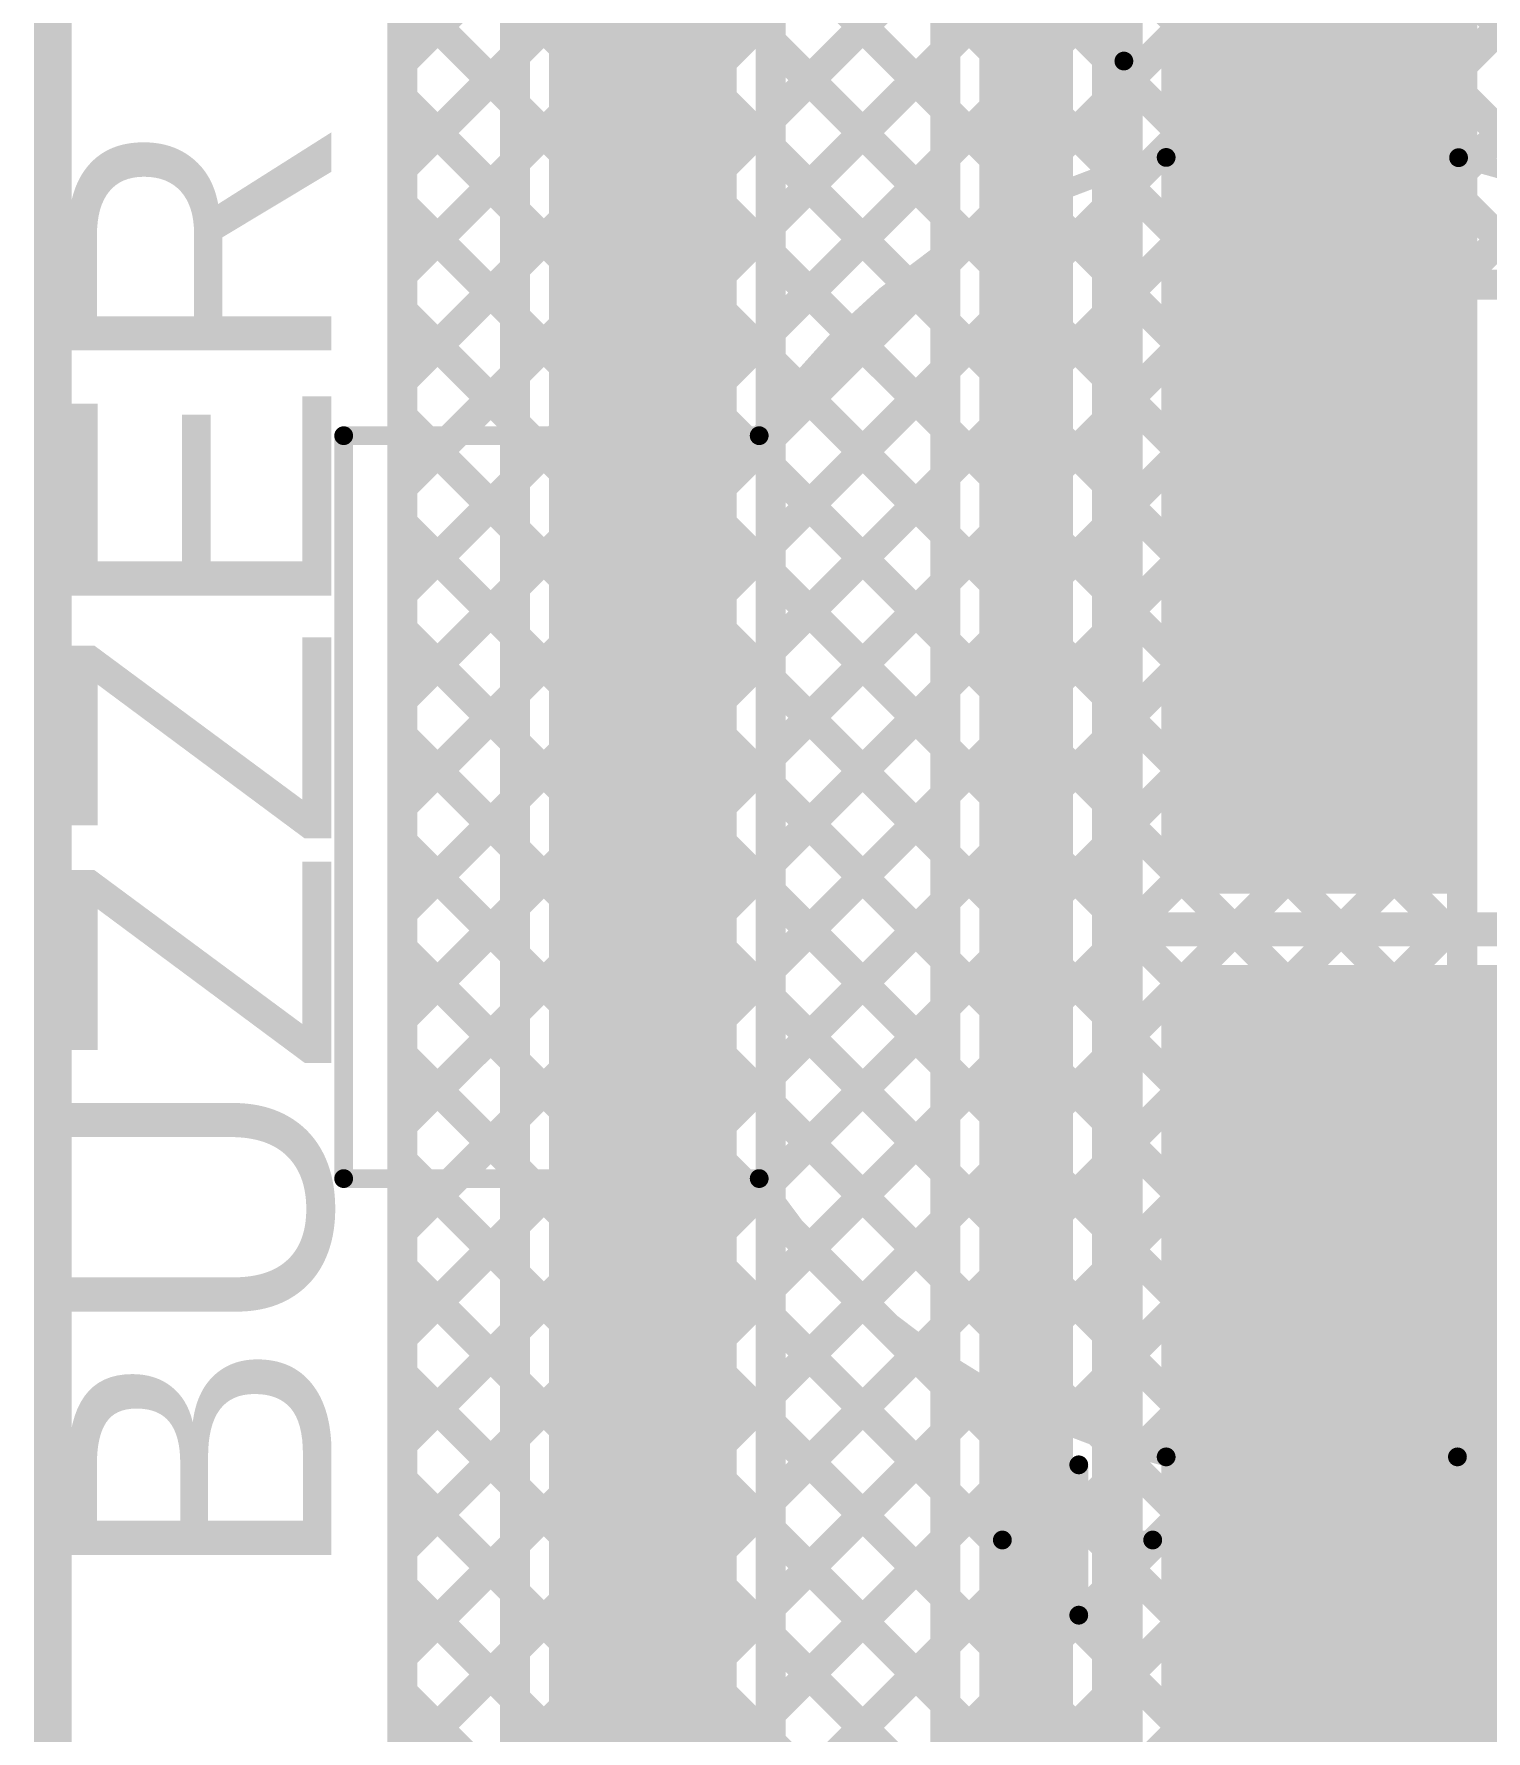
# Model space of a CAD drawing. Header units: millimetres. Extents: x -0.01 to 3.73, y -0.01 to 3.05.
# Drawn here: x -0.005 to 0.3814, y 0.5952 to 1.0467 of the extents above; entities that cross this region are included whole.
import ezdxf

# ---------------------------------------------------------------- set-up
doc = ezdxf.new("R2010")
doc.units = ezdxf.units.MM
doc.header["$MEASUREMENT"] = 0
for name, color, linetype in [('BottomLayer', 5, 'Continuous'), ('BottomPaste', 16, 'Continuous'), ('BottomSolder', 6, 'Continuous'), ('Mechanical2', 216, 'Continuous'), ('TopLayer', 1, 'Continuous'), ('TopOverlay', 2, 'Continuous'), ('TopPaste', 8, 'Continuous'), ('TopSolder', 216, 'Continuous'), ('ViaHoleLayer', 16, 'Continuous')]:
    doc.layers.add(name, color=color, linetype=linetype)
doc.styles.add('Arial', font='', dxfattribs={"height": 0.2})
doc.styles.get('Arial').set_extended_font_data('Arial')

# ---------------------------------------------------------------- blocks, each defined once
blk = doc.blocks.new('SOT23_3_B_117')
at = {"layer": 'BottomLayer'}
for points in [[(-0.02166, 0.02657), (-0.05316, 0.02657), (-0.05316, 0.05807), (-0.02166, 0.05807)], [(0.05314, 0.02657), (0.02165, 0.02657), (0.02165, 0.05807), (0.05314, 0.05807)], [(0.01574, -0.05807), (-0.01575, -0.05807), (-0.01575, -0.02657), (0.01574, -0.02657)]]:
    blk.add_hatch(color=5, dxfattribs=at).paths.add_polyline_path(points)
at = {"layer": 'BottomPaste'}
for points in [[(-0.02166, 0.02657), (-0.05316, 0.02657), (-0.05316, 0.05807), (-0.02166, 0.05807)], [(0.05314, 0.02657), (0.02165, 0.02657), (0.02165, 0.05807), (0.05314, 0.05807)], [(0.01574, -0.05807), (-0.01575, -0.05807), (-0.01575, -0.02657), (0.01574, -0.02657)]]:
    blk.add_hatch(color=16, dxfattribs=at).paths.add_polyline_path(points)
at = {"layer": 'BottomSolder'}
for points in [[(-0.01766, 0.02257), (-0.05716, 0.02257), (-0.05716, 0.06207), (-0.01766, 0.06207)], [(0.05714, 0.02257), (0.01765, 0.02257), (0.01765, 0.06207), (0.05714, 0.06207)], [(0.01974, -0.06207), (-0.01975, -0.06207), (-0.01975, -0.02257), (0.01974, -0.02257)]]:
    blk.add_hatch(color=6, dxfattribs=at).paths.add_polyline_path(points)
blk = doc.blocks.new('YS_SBZ9032C03R16_123')
at = {"layer": 'TopLayer'}
for points in [[(-0.21654, 0.03543), (-0.09843, 0.03543), (-0.09843, -0.03543), (-0.21654, -0.03543)], [(0.09843, 0.03543), (0.21654, 0.03543), (0.21654, -0.03543), (0.09843, -0.03543)]]:
    blk.add_hatch(color=1, dxfattribs=at).paths.add_polyline_path(points)
at = {"layer": 'TopPaste'}
for points in [[(-0.21654, 0.03543), (-0.09843, 0.03543), (-0.09843, -0.03543), (-0.21654, -0.03543)], [(0.09843, 0.03543), (0.21654, 0.03543), (0.21654, -0.03543), (0.09843, -0.03543)]]:
    blk.add_hatch(color=8, dxfattribs=at).paths.add_polyline_path(points)
at = {"layer": 'TopSolder'}
for points in [[(-0.22054, 0.03943), (-0.09443, 0.03943), (-0.09443, -0.03943), (-0.22054, -0.03943)], [(0.09443, 0.03943), (0.22054, 0.03943), (0.22054, -0.03943), (0.09443, -0.03943)]]:
    blk.add_hatch(color=216, dxfattribs=at).paths.add_polyline_path(points)
at = {"layer": 'TopOverlay', "const_width": 0.005}
for points in [[(-0.09883, 0.25759), (-0.09883, 0.14703)], [(-0.09883, 0.25759), (0.09884, 0.25759)], [(0.09884, 0.25759), (0.09884, 0.14703)], [(-0.195, 0.08233), (-0.195, 0.04233)], [(-0.215, 0.062), (-0.175, 0.062)], [(0.19852, 0.05), (0.23852, 0.05)]]:
    blk.add_lwpolyline(points, dxfattribs=at)
at = {"layer": 'TopOverlay', "const_width": 0.0025}
for points in [[(-0.10008, 0.25759, 1), (-0.09758, 0.25759, 1)], [(-0.10008, 0.25759, 1), (-0.09758, 0.25759, 1)], [(0.09759, 0.25759, 1), (0.10009, 0.25759, 1)], [(0.09759, 0.25759, 1), (0.10009, 0.25759, 1)], [(-0.10008, 0.14703, 1), (-0.09758, 0.14703, 1)], [(-0.10008, 0.14703, 1), (-0.09758, 0.14703, 1)], [(0.09759, 0.14703, 1), (0.10009, 0.14703, 1)], [(0.09759, 0.14703, 1), (0.10009, 0.14703, 1)], [(-0.19625, 0.08233, 1), (-0.19375, 0.08233, 1)], [(-0.21625, 0.062, 1), (-0.21375, 0.062, 1)], [(-0.17625, 0.062, 1), (-0.17375, 0.062, 1)], [(0.19727, 0.05, 1), (0.19977, 0.05, 1)], [(-0.19625, 0.04233, 1), (-0.19375, 0.04233, 1)], [(-0.17413, 0.03875, 1), (-0.17163, 0.03875, 1)], [(0.17163, 0.03875, 1), (0.17413, 0.03875, 1)], [(-0.17413, -0.03875, 1), (-0.17163, -0.03875, 1)], [(0.17156, -0.03905, 1), (0.17406, -0.03905, 1)]]:
    blk.add_lwpolyline(points, format="xyb", close=True, dxfattribs=at)
at = {"layer": 'TopOverlay', "const_width": 0.005}
for points in [[(-0.17288, 0.03875, -0.191928), (-0.09883, 0.14703)], [(0.09884, 0.14703, -0.191928), (0.17288, 0.03875)], [(0.17281, -0.03905, -0.799951), (-0.17288, -0.03875)]]:
    blk.add_lwpolyline(points, format="xyb", dxfattribs=at)

msp = doc.modelspace()

# ---------------------------------------------------------------- hatches: boundary and pattern name
at = {"layer": 'BottomLayer'}
h = msp.add_hatch(color=5, dxfattribs=at)
edge = h.paths.add_edge_path()
edge.add_arc((0.331, 0.912), 0.01181, 0, 360)
at = {"layer": 'TopLayer'}
for points in [[(0.295, 0.818), (0.379, 0.818), (0.379, 1.058), (0.295, 1.058)], [(0.295, 0.585), (0.801, 0.585), (0.801, 0.799), (0.295, 0.799)], [(0.295, 0.725), (0.986, 0.725), (0.986, 0.799), (0.295, 0.799)]]:
    msp.add_hatch(color=1, dxfattribs=at).paths.add_polyline_path(points)
h = msp.add_hatch(color=1, dxfattribs=at)
edge = h.paths.add_edge_path()
edge.add_arc((0.331, 0.912), 0.01181, 0, 360)
at = {"layer": 'ViaHoleLayer'}
h = msp.add_hatch(color=16, dxfattribs=at)
edge = h.paths.add_edge_path()
edge.add_arc((0.331, 0.912), 0.00591, 0, 360)

# ---------------------------------------------------------------- linework, layer by layer
at = {"layer": 'BottomLayer'}
for points, const_width in [([(0.093, 0.10452), (0.093, 2.02188)], 0.008), ([(0.093, 1.28426), (0.39591, 0.98135)], 0.008), ([(0.093, 1.17112), (0.2375, 1.02662)], 0.008), ([(0.093, 1.03923), (0.21578, 1.16201)], 0.008), ([(0.093, 1.01095), (0.22992, 1.14787)], 0.008), ([(0.093, 1.14284), (0.2375, 0.99834)], 0.008), ([(0.093, 0.98267), (0.24406, 1.13373)], 0.008), ([(0.093, 0.95438), (0.2582, 1.11958)], 0.008), ([(0.093, 1.11456), (0.2375, 0.97006)], 0.008), ([(0.259, 0.172), (0.259, 1.085)], 0.025), ([(0.093, 1.08627), (0.2375, 0.94177)], 0.008), ([(0.2375, 0.172), (0.2375, 1.085)], 0.008), ([(0.2805, 0.18091), (0.2805, 1.085)], 0.008), ([(0.2805, 1.02874), (0.33176, 1.08)], 0.008), ([(0.093, 0.9261), (0.2375, 1.0706)], 0.008), ([(0.2805, 1.00046), (0.34854, 1.0685)], 0.008), ([(0.2805, 1.06848), (0.33522, 1.01375)], 0.008), ([(0.32208, 1.01375), (0.37682, 1.0685)], 0.008), ([(0.33705, 1.0685), (0.39157, 1.01397)], 0.008), ([(0.36533, 1.0685), (0.39157, 1.04225)], 0.008), ([(0.093, 1.05799), (0.2375, 0.91349)], 0.008), ([(0.35036, 1.01375), (0.39516, 1.05855)], 0.008), ([(0.093, 0.89781), (0.2375, 1.04231)], 0.008), ([(0.2805, 1.04019), (0.30694, 1.01375)], 0.008), ([(0.093, 1.0297), (0.2375, 0.8852)], 0.008), ([(0.35643, 0.99153), (0.39157, 1.02668)], 0.008), ([(0.093, 0.86953), (0.2375, 1.01403)], 0.008), ([(0.30693, 0.96426), (0.30693, 1.01375)], 0.008), ([(0.30693, 1.01375), (0.35643, 1.01375)], 0.008), ([(0.35643, 0.96426), (0.35643, 1.01375)], 0.008), ([(0.2805, 1.01191), (0.30693, 0.98548)], 0.008), ([(0.093, 1.00142), (0.2375, 0.85692)], 0.008), ([(0.2805, 0.97218), (0.30693, 0.9986)], 0.008), ([(0.35318, 0.96), (0.39484, 1.00166)], 0.008), ([(0.33168, 0.91268), (0.33168, 0.98901)], 0.025), ([(0.35643, 0.99255), (0.375, 0.97398)], 0.008), ([(0.093, 0.84124), (0.2375, 0.98574)], 0.008), ([(0.2805, 0.98362), (0.31018, 0.95395)], 0.008), ([(0.375, 0.98), (0.38657, 0.98)], 0.008), ([(0.375, 0.367), (0.375, 0.98)], 0.008), ([(0.093, 0.97313), (0.2375, 0.82863)], 0.008), ([(0.2805, 0.94389), (0.30693, 0.97032)], 0.008), ([(0.30693, 0.96426), (0.31018, 0.96426)], 0.008), ([(0.31018, 0.91735), (0.31018, 0.96426)], 0.008), ([(0.35318, 0.96426), (0.35643, 0.96426)], 0.008), ([(0.35318, 0.91268), (0.35318, 0.96426)], 0.008), ([(0.35643, 0.96427), (0.375, 0.94569)], 0.008), ([(0.093, 0.81296), (0.2375, 0.95746)], 0.008), ([(0.2805, 0.95534), (0.31018, 0.92566)], 0.008), ([(0.35318, 0.93172), (0.375, 0.95354)], 0.008), ([(0.093, 0.94485), (0.2375, 0.80035)], 0.008), ([(0.2805, 0.91561), (0.31018, 0.94528)], 0.008), ([(0.35318, 0.93923), (0.375, 0.91741)], 0.008), ([(0.093, 0.78468), (0.2375, 0.92918)], 0.008), ([(0.2805, 0.92706), (0.375, 0.83256)], 0.008), ([(0.2805, 0.83075), (0.375, 0.92525)], 0.008), ([(0.331, 0.912), (0.33168, 0.91268)], 0.025), ([(0.093, 0.91657), (0.2375, 0.77207)], 0.008), ([(0.2805, 0.88732), (0.31006, 0.91689)], 0.008), ([(0.35311, 0.91101), (0.375, 0.88912)], 0.008), ([(0.093, 0.75639), (0.2375, 0.90089)], 0.008), ([(0.2805, 0.89877), (0.375, 0.80427)], 0.008), ([(0.2805, 0.80247), (0.375, 0.89697)], 0.008), ([(0.2805, 0.85904), (0.31708, 0.89562)], 0.008), ([(0.3422, 0.89364), (0.375, 0.86084)], 0.008), ([(0.093, 0.88828), (0.2375, 0.74378)], 0.008), ([(0.093, 0.72811), (0.2375, 0.87261)], 0.008), ([(0.2805, 0.87049), (0.375, 0.77599)], 0.008), ([(0.2805, 0.77419), (0.375, 0.86869)], 0.008), ([(0.093, 0.86), (0.2375, 0.7155)], 0.008), ([(0.093, 0.69982), (0.2375, 0.84432)], 0.008), ([(0.2805, 0.8422), (0.375, 0.7477)], 0.008), ([(0.2805, 0.7459), (0.375, 0.8404)], 0.008), ([(0.093, 0.83171), (0.2375, 0.68721)], 0.008), ([(0.093, 0.67154), (0.2375, 0.81604)], 0.008), ([(0.2805, 0.81392), (0.375, 0.71942)], 0.008), ([(0.2805, 0.71762), (0.375, 0.81212)], 0.008), ([(0.093, 0.80343), (0.2375, 0.65893)], 0.008), ([(0.093, 0.64325), (0.2375, 0.78775)], 0.008), ([(0.2805, 0.78563), (0.375, 0.69113)], 0.008), ([(0.2805, 0.68933), (0.375, 0.78383)], 0.008), ([(0.093, 0.77514), (0.2375, 0.63064)], 0.008), ([(0.093, 0.61497), (0.2375, 0.75947)], 0.008), ([(0.2805, 0.75735), (0.375, 0.66285)], 0.008), ([(0.2805, 0.66105), (0.375, 0.75555)], 0.008), ([(0.093, 0.74686), (0.2375, 0.60236)], 0.008), ([(0.093, 0.58669), (0.2375, 0.73119)], 0.008), ([(0.2805, 0.72907), (0.375, 0.63457)], 0.008), ([(0.2805, 0.63276), (0.375, 0.72726)], 0.008), ([(0.093, 0.71857), (0.2375, 0.57408)], 0.008), ([(0.093, 0.5584), (0.2375, 0.7029)], 0.008), ([(0.2805, 0.70078), (0.375, 0.60628)], 0.008), ([(0.2805, 0.60448), (0.375, 0.69898)], 0.008), ([(0.093, 0.69029), (0.2375, 0.54579)], 0.008), ([(0.093, 0.53012), (0.2375, 0.67462)], 0.008), ([(0.2805, 0.6725), (0.375, 0.578)], 0.008), ([(0.2805, 0.5762), (0.375, 0.6707)], 0.008), ([(0.093, 0.66201), (0.2375, 0.51751)], 0.008), ([(0.093, 0.50183), (0.2375, 0.64633)], 0.008), ([(0.2805, 0.64421), (0.375, 0.54971)], 0.008), ([(0.2805, 0.54791), (0.375, 0.64241)], 0.008), ([(0.093, 0.63372), (0.2375, 0.48922)], 0.008), ([(0.093, 0.47355), (0.2375, 0.61805)], 0.008), ([(0.2805, 0.61593), (0.375, 0.52143)], 0.008), ([(0.2805, 0.51963), (0.375, 0.61413)], 0.008), ([(0.093, 0.60544), (0.2375, 0.46094)], 0.008)]:
    msp.add_lwpolyline(points, dxfattribs=dict(at, const_width=const_width))
for points, const_width in [([(0.091, 1.03923, 1), (0.095, 1.03923, 1)], 0.004), ([(0.2355, 1.04231, 1), (0.2395, 1.04231, 1)], 0.004), ([(0.2785, 1.04019, 1), (0.2825, 1.04019, 1)], 0.004), ([(0.091, 1.0297, 1), (0.095, 1.0297, 1)], 0.004), ([(0.2355, 1.02662, 1), (0.2395, 1.02662, 1)], 0.004), ([(0.2785, 1.02874, 1), (0.2825, 1.02874, 1)], 0.004), ([(0.2355, 1.01403, 1), (0.2395, 1.01403, 1)], 0.004), ([(0.30493, 1.01375, 1), (0.30893, 1.01375, 1)], 0.004), ([(0.30493, 1.01375, 1), (0.30893, 1.01375, 1)], 0.004), ([(0.30494, 1.01375, 1), (0.30894, 1.01375, 1)], 0.004), ([(0.32008, 1.01375, 1), (0.32408, 1.01375, 1)], 0.004), ([(0.33322, 1.01375, 1), (0.33722, 1.01375, 1)], 0.004), ([(0.34836, 1.01375, 1), (0.35236, 1.01375, 1)], 0.004), ([(0.35443, 1.01375, 1), (0.35843, 1.01375, 1)], 0.004), ([(0.35443, 1.01375, 1), (0.35843, 1.01375, 1)], 0.004), ([(0.091, 1.01095, 1), (0.095, 1.01095, 1)], 0.004), ([(0.2785, 1.01191, 1), (0.2825, 1.01191, 1)], 0.004), ([(0.091, 1.00142, 1), (0.095, 1.00142, 1)], 0.004), ([(0.2785, 1.00046, 1), (0.2825, 1.00046, 1)], 0.004), ([(0.30493, 0.9986, 1), (0.30893, 0.9986, 1)], 0.004), ([(0.2355, 0.99834, 1), (0.2395, 0.99834, 1)], 0.004), ([(0.32543, 0.98901, 1), (0.33793, 0.98901, 1)], 0.0125), ([(0.35443, 0.99255, 1), (0.35843, 0.99255, 1)], 0.004), ([(0.35443, 0.99153, 1), (0.35843, 0.99153, 1)], 0.004), ([(0.2355, 0.98574, 1), (0.2395, 0.98574, 1)], 0.004), ([(0.30493, 0.98548, 1), (0.30893, 0.98548, 1)], 0.004), ([(0.091, 0.98267, 1), (0.095, 0.98267, 1)], 0.004), ([(0.2785, 0.98362, 1), (0.2825, 0.98362, 1)], 0.004), ([(0.373, 0.98, 1), (0.377, 0.98, 1)], 0.004), ([(0.373, 0.98, 1), (0.377, 0.98, 1)], 0.004), ([(0.091, 0.97313, 1), (0.095, 0.97313, 1)], 0.004), ([(0.2785, 0.97218, 1), (0.2825, 0.97218, 1)], 0.004), ([(0.373, 0.97398, 1), (0.377, 0.97398, 1)], 0.004), ([(0.2355, 0.97006, 1), (0.2395, 0.97006, 1)], 0.004), ([(0.30493, 0.97032, 1), (0.30893, 0.97032, 1)], 0.004), ([(0.30493, 0.96426, 1), (0.30893, 0.96426, 1)], 0.004), ([(0.30493, 0.96426, 1), (0.30893, 0.96426, 1)], 0.004), ([(0.30818, 0.96426, 1), (0.31218, 0.96426, 1)], 0.004), ([(0.30818, 0.96426, 1), (0.31218, 0.96426, 1)], 0.004), ([(0.35118, 0.96426, 1), (0.35518, 0.96426, 1)], 0.004), ([(0.35118, 0.96426, 1), (0.35518, 0.96426, 1)], 0.004), ([(0.35443, 0.96427, 1), (0.35843, 0.96427, 1)], 0.004), ([(0.35443, 0.96426, 1), (0.35843, 0.96426, 1)], 0.004), ([(0.35443, 0.96426, 1), (0.35843, 0.96426, 1)], 0.004), ([(0.35118, 0.96, 1), (0.35518, 0.96, 1)], 0.004), ([(0.091, 0.95438, 1), (0.095, 0.95438, 1)], 0.004), ([(0.2355, 0.95746, 1), (0.2395, 0.95746, 1)], 0.004), ([(0.2785, 0.95534, 1), (0.2825, 0.95534, 1)], 0.004), ([(0.30818, 0.95395, 1), (0.31218, 0.95395, 1)], 0.004), ([(0.373, 0.95354, 1), (0.377, 0.95354, 1)], 0.004), ([(0.091, 0.94485, 1), (0.095, 0.94485, 1)], 0.004), ([(0.30818, 0.94528, 1), (0.31218, 0.94528, 1)], 0.004), ([(0.373, 0.94569, 1), (0.377, 0.94569, 1)], 0.004), ([(0.2355, 0.94177, 1), (0.2395, 0.94177, 1)], 0.004), ([(0.2785, 0.94389, 1), (0.2825, 0.94389, 1)], 0.004), ([(0.35118, 0.93923, 1), (0.35518, 0.93923, 1)], 0.004), ([(0.35118, 0.93172, 1), (0.35518, 0.93172, 1)], 0.004), ([(0.2355, 0.92918, 1), (0.2395, 0.92918, 1)], 0.004), ([(0.2785, 0.92706, 1), (0.2825, 0.92706, 1)], 0.004), ([(0.091, 0.9261, 1), (0.095, 0.9261, 1)], 0.004), ([(0.30818, 0.92566, 1), (0.31218, 0.92566, 1)], 0.004), ([(0.373, 0.92525, 1), (0.377, 0.92525, 1)], 0.004), ([(0.30818, 0.91735, 1), (0.31218, 0.91735, 1)], 0.004), ([(0.30818, 0.91735, 1), (0.31218, 0.91735, 1)], 0.004), ([(0.32475, 0.912, 1), (0.33725, 0.912, 1)], 0.0125), ([(0.32543, 0.91268, 1), (0.33793, 0.91268, 1)], 0.0125), ([(0.32543, 0.91268, 1), (0.33793, 0.91268, 1)], 0.0125), ([(0.373, 0.91741, 1), (0.377, 0.91741, 1)], 0.004), ([(0.091, 0.91657, 1), (0.095, 0.91657, 1)], 0.004), ([(0.2355, 0.91349, 1), (0.2395, 0.91349, 1)], 0.004), ([(0.2785, 0.91561, 1), (0.2825, 0.91561, 1)], 0.004), ([(0.30806, 0.91689, 1), (0.31206, 0.91689, 1)], 0.004), ([(0.35111, 0.91101, 1), (0.35511, 0.91101, 1)], 0.004), ([(0.35118, 0.91268, 1), (0.35518, 0.91268, 1)], 0.004), ([(0.35118, 0.91268, 1), (0.35518, 0.91268, 1)], 0.004), ([(0.35118, 0.91268, 1), (0.35518, 0.91268, 1)], 0.004), ([(0.2355, 0.90089, 1), (0.2395, 0.90089, 1)], 0.004), ([(0.091, 0.89781, 1), (0.095, 0.89781, 1)], 0.004), ([(0.2785, 0.89877, 1), (0.2825, 0.89877, 1)], 0.004), ([(0.31508, 0.89562, 1), (0.31908, 0.89562, 1)], 0.004), ([(0.3442, 0.8968, 1), (0.3482, 0.8968, 1)], 0.004), ([(0.34488, 0.89747, 1), (0.34888, 0.89747, 1)], 0.004), ([(0.34488, 0.89747, 1), (0.34888, 0.89747, 1)], 0.004), ([(0.373, 0.89697, 1), (0.377, 0.89697, 1)], 0.004), ([(0.3402, 0.89364, 1), (0.34419, 0.89364, 1)], 0.004), ([(0.091, 0.88828, 1), (0.095, 0.88828, 1)], 0.004), ([(0.2785, 0.88732, 1), (0.2825, 0.88732, 1)], 0.004), ([(0.373, 0.88912, 1), (0.377, 0.88912, 1)], 0.004), ([(0.2355, 0.8852, 1), (0.2395, 0.8852, 1)], 0.004), ([(0.2355, 0.87261, 1), (0.2395, 0.87261, 1)], 0.004), ([(0.091, 0.86953, 1), (0.095, 0.86953, 1)], 0.004), ([(0.2785, 0.87049, 1), (0.2825, 0.87049, 1)], 0.004), ([(0.373, 0.86869, 1), (0.377, 0.86869, 1)], 0.004), ([(0.091, 0.86, 1), (0.095, 0.86, 1)], 0.004), ([(0.2785, 0.85904, 1), (0.2825, 0.85904, 1)], 0.004), ([(0.373, 0.86084, 1), (0.377, 0.86084, 1)], 0.004), ([(0.2355, 0.85692, 1), (0.2395, 0.85692, 1)], 0.004), ([(0.091, 0.84124, 1), (0.095, 0.84124, 1)], 0.004), ([(0.2355, 0.84432, 1), (0.2395, 0.84432, 1)], 0.004), ([(0.2785, 0.8422, 1), (0.2825, 0.8422, 1)], 0.004), ([(0.373, 0.8404, 1), (0.377, 0.8404, 1)], 0.004), ([(0.091, 0.83171, 1), (0.095, 0.83171, 1)], 0.004), ([(0.373, 0.83256, 1), (0.377, 0.83256, 1)], 0.004), ([(0.2355, 0.82863, 1), (0.2395, 0.82863, 1)], 0.004), ([(0.2785, 0.83075, 1), (0.2825, 0.83075, 1)], 0.004), ([(0.2355, 0.81604, 1), (0.2395, 0.81604, 1)], 0.004), ([(0.2785, 0.81392, 1), (0.2825, 0.81392, 1)], 0.004), ([(0.091, 0.81296, 1), (0.095, 0.81296, 1)], 0.004), ([(0.373, 0.81212, 1), (0.377, 0.81212, 1)], 0.004), ([(0.091, 0.80343, 1), (0.095, 0.80343, 1)], 0.004), ([(0.2355, 0.80035, 1), (0.2395, 0.80035, 1)], 0.004), ([(0.2785, 0.80247, 1), (0.2825, 0.80247, 1)], 0.004), ([(0.373, 0.80427, 1), (0.377, 0.80427, 1)], 0.004), ([(0.2355, 0.78775, 1), (0.2395, 0.78775, 1)], 0.004), ([(0.091, 0.78468, 1), (0.095, 0.78468, 1)], 0.004), ([(0.2785, 0.78563, 1), (0.2825, 0.78563, 1)], 0.004), ([(0.373, 0.78383, 1), (0.377, 0.78383, 1)], 0.004), ([(0.091, 0.77514, 1), (0.095, 0.77514, 1)], 0.004), ([(0.2785, 0.77419, 1), (0.2825, 0.77419, 1)], 0.004), ([(0.373, 0.77599, 1), (0.377, 0.77599, 1)], 0.004), ([(0.2355, 0.77207, 1), (0.2395, 0.77207, 1)], 0.004), ([(0.2355, 0.75947, 1), (0.2395, 0.75947, 1)], 0.004), ([(0.091, 0.75639, 1), (0.095, 0.75639, 1)], 0.004), ([(0.2785, 0.75735, 1), (0.2825, 0.75735, 1)], 0.004), ([(0.373, 0.75555, 1), (0.377, 0.75555, 1)], 0.004), ([(0.091, 0.74686, 1), (0.095, 0.74686, 1)], 0.004), ([(0.2785, 0.7459, 1), (0.2825, 0.7459, 1)], 0.004), ([(0.373, 0.7477, 1), (0.377, 0.7477, 1)], 0.004), ([(0.2355, 0.74378, 1), (0.2395, 0.74378, 1)], 0.004), ([(0.091, 0.72811, 1), (0.095, 0.72811, 1)], 0.004), ([(0.2355, 0.73119, 1), (0.2395, 0.73119, 1)], 0.004), ([(0.2785, 0.72907, 1), (0.2825, 0.72907, 1)], 0.004), ([(0.373, 0.72726, 1), (0.377, 0.72726, 1)], 0.004), ([(0.091, 0.71857, 1), (0.095, 0.71857, 1)], 0.004), ([(0.373, 0.71942, 1), (0.377, 0.71942, 1)], 0.004), ([(0.2355, 0.7155, 1), (0.2395, 0.7155, 1)], 0.004), ([(0.2785, 0.71762, 1), (0.2825, 0.71762, 1)], 0.004), ([(0.2355, 0.7029, 1), (0.2395, 0.7029, 1)], 0.004), ([(0.2785, 0.70078, 1), (0.2825, 0.70078, 1)], 0.004), ([(0.091, 0.69982, 1), (0.095, 0.69982, 1)], 0.004), ([(0.373, 0.69898, 1), (0.377, 0.69898, 1)], 0.004), ([(0.091, 0.69029, 1), (0.095, 0.69029, 1)], 0.004), ([(0.2355, 0.68721, 1), (0.2395, 0.68721, 1)], 0.004), ([(0.2785, 0.68933, 1), (0.2825, 0.68933, 1)], 0.004), ([(0.373, 0.69113, 1), (0.377, 0.69113, 1)], 0.004), ([(0.2355, 0.67462, 1), (0.2395, 0.67462, 1)], 0.004), ([(0.091, 0.67154, 1), (0.095, 0.67154, 1)], 0.004), ([(0.2785, 0.6725, 1), (0.2825, 0.6725, 1)], 0.004), ([(0.373, 0.6707, 1), (0.377, 0.6707, 1)], 0.004), ([(0.091, 0.66201, 1), (0.095, 0.66201, 1)], 0.004), ([(0.2785, 0.66105, 1), (0.2825, 0.66105, 1)], 0.004), ([(0.373, 0.66285, 1), (0.377, 0.66285, 1)], 0.004), ([(0.2355, 0.65893, 1), (0.2395, 0.65893, 1)], 0.004), ([(0.2355, 0.64633, 1), (0.2395, 0.64633, 1)], 0.004), ([(0.091, 0.64325, 1), (0.095, 0.64325, 1)], 0.004), ([(0.2785, 0.64421, 1), (0.2825, 0.64421, 1)], 0.004), ([(0.373, 0.64241, 1), (0.377, 0.64241, 1)], 0.004), ([(0.091, 0.63372, 1), (0.095, 0.63372, 1)], 0.004), ([(0.2785, 0.63276, 1), (0.2825, 0.63276, 1)], 0.004), ([(0.373, 0.63457, 1), (0.377, 0.63457, 1)], 0.004), ([(0.2355, 0.63064, 1), (0.2395, 0.63064, 1)], 0.004), ([(0.091, 0.61497, 1), (0.095, 0.61497, 1)], 0.004), ([(0.2355, 0.61805, 1), (0.2395, 0.61805, 1)], 0.004), ([(0.2785, 0.61593, 1), (0.2825, 0.61593, 1)], 0.004), ([(0.373, 0.61413, 1), (0.377, 0.61413, 1)], 0.004), ([(0.373, 0.60628, 1), (0.377, 0.60628, 1)], 0.004), ([(0.091, 0.60544, 1), (0.095, 0.60544, 1)], 0.004), ([(0.2355, 0.60236, 1), (0.2395, 0.60236, 1)], 0.004), ([(0.2785, 0.60448, 1), (0.2825, 0.60448, 1)], 0.004)]:
    msp.add_lwpolyline(points, format="xyb", close=True, dxfattribs=dict(at, const_width=const_width))
at = {"layer": 'BottomLayer', "const_width": 0.008}
for points in [[(0.3462, 0.8968, -0.763297), (0.31018, 0.91735)], [(0.35318, 0.91268, -0.198912), (0.34688, 0.89747)], [(0.35318, 0.91268, -0.198912), (0.34688, 0.89747)]]:
    msp.add_lwpolyline(points, format="xyb", dxfattribs=at)
at = {"layer": 'Mechanical2', "const_width": 0.01}
msp.add_lwpolyline([(0, 2.945), (0, 0)], dxfattribs=at)
at = {"layer": 'TopLayer'}
for points, const_width in [([(0.093, 0.10452), (0.093, 1.38792)], 0.008), ([(0.157, 0.562), (0.157, 1.124)], 0.05), ([(0.123, 0.562), (0.123, 1.124)], 0.008), ([(0.191, 0.57608), (0.191, 1.10992)], 0.008), ([(0.191, 1.10141), (0.286, 1.00641)], 0.008), ([(0.191, 1.0241), (0.24067, 1.07377)], 0.008), ([(0.191, 1.07312), (0.286, 0.97812)], 0.008), ([(0.093, 1.03923), (0.123, 1.06923)], 0.008), ([(0.191, 0.99581), (0.25869, 1.0635)], 0.008), ([(0.191, 0.96753), (0.286, 1.06253)], 0.008), ([(0.25711, 1.06358), (0.286, 1.03469)], 0.008), ([(0.286, 0.809), (0.286, 1.0635)], 0.008), ([(0.093, 1.05799), (0.123, 1.02799)], 0.008), ([(0.191, 1.04484), (0.286, 0.94984)], 0.008), ([(0.093, 1.01095), (0.123, 1.04095)], 0.008), ([(0.191, 0.93924), (0.286, 1.03424)], 0.008), ([(0.093, 1.0297), (0.123, 0.9997)], 0.008), ([(0.191, 1.01656), (0.286, 0.92156)], 0.008), ([(0.093, 0.98267), (0.123, 1.01267)], 0.008), ([(0.191, 0.91096), (0.286, 1.00596)], 0.008), ([(0.331, 0.99448), (0.335, 0.99848)], 0.025), ([(0.093, 1.00142), (0.123, 0.97142)], 0.008), ([(0.331, 0.912), (0.331, 0.99448)], 0.025), ([(0.191, 0.98827), (0.286, 0.89327)], 0.008), ([(0.093, 0.95438), (0.123, 0.98438)], 0.008), ([(0.191, 0.88268), (0.286, 0.97768)], 0.008), ([(0.093, 0.97313), (0.123, 0.94313)], 0.008), ([(0.191, 0.95999), (0.286, 0.86499)], 0.008), ([(0.093, 0.9261), (0.123, 0.9561)], 0.008), ([(0.191, 0.85439), (0.286, 0.94939)], 0.008), ([(0.093, 0.94485), (0.123, 0.91485)], 0.008), ([(0.191, 0.9317), (0.286, 0.8367)], 0.008), ([(0.093, 0.89781), (0.123, 0.92781)], 0.008), ([(0.191, 0.82611), (0.286, 0.92111)], 0.008), ([(0.093, 0.91657), (0.123, 0.88657)], 0.008), ([(0.093, 0.86953), (0.123, 0.89953)], 0.008), ([(0.191, 0.90342), (0.28642, 0.808)], 0.008), ([(0.191, 0.79782), (0.286, 0.89282)], 0.008), ([(0.093, 0.88828), (0.123, 0.85828)], 0.008), ([(0.191, 0.87513), (0.286, 0.78013)], 0.008), ([(0.093, 0.84124), (0.123, 0.87124)], 0.008), ([(0.191, 0.76954), (0.286, 0.86454)], 0.008), ([(0.093, 0.86), (0.123, 0.83)], 0.008), ([(0.191, 0.84685), (0.286, 0.75185)], 0.008), ([(0.093, 0.81296), (0.123, 0.84296)], 0.008), ([(0.191, 0.74125), (0.286, 0.83625)], 0.008), ([(0.093, 0.83171), (0.123, 0.80171)], 0.008), ([(0.191, 0.81857), (0.286, 0.72357)], 0.008), ([(0.093, 0.78468), (0.123, 0.81468)], 0.008), ([(0.286, 0.809), (0.388, 0.809)], 0.008), ([(0.191, 0.71297), (0.286, 0.80797)], 0.008), ([(0.286, 0.808), (0.392, 0.808)], 0.008), ([(0.286, 0.808), (0.392, 0.808)], 0.008), ([(0.286, 0.716), (0.286, 0.808)], 0.008), ([(0.286, 0.716), (0.286, 0.808)], 0.008), ([(0.093, 0.80343), (0.123, 0.77343)], 0.008), ([(0.093, 0.75639), (0.123, 0.78639)], 0.008), ([(0.191, 0.79028), (0.286, 0.69528)], 0.008), ([(0.191, 0.68469), (0.286, 0.77969)], 0.008), ([(0.093, 0.77514), (0.123, 0.74514)], 0.008), ([(0.191, 0.762), (0.286, 0.667)], 0.008), ([(0.093, 0.72811), (0.123, 0.75811)], 0.008), ([(0.191, 0.6564), (0.286, 0.7514)], 0.008), ([(0.093, 0.74686), (0.123, 0.71686)], 0.008), ([(0.191, 0.73371), (0.286, 0.63871)], 0.008), ([(0.093, 0.69982), (0.123, 0.72982)], 0.008), ([(0.191, 0.62812), (0.286, 0.72312)], 0.008), ([(0.093, 0.71857), (0.123, 0.68858)], 0.008), ([(0.286, 0.576), (0.286, 0.716)], 0.008), ([(0.191, 0.70543), (0.286, 0.61043)], 0.008), ([(0.093, 0.67154), (0.123, 0.70154)], 0.008), ([(0.191, 0.59983), (0.286, 0.69483)], 0.008), ([(0.093, 0.69029), (0.123, 0.66029)], 0.008), ([(0.191, 0.67714), (0.286, 0.58214)], 0.008), ([(0.093, 0.64325), (0.123, 0.67325)], 0.008), ([(0.19327, 0.57382), (0.286, 0.66655)], 0.008), ([(0.093, 0.66201), (0.123, 0.63201)], 0.008), ([(0.191, 0.64886), (0.391, 0.44886)], 0.008), ([(0.093, 0.61497), (0.123, 0.64497)], 0.008), ([(0.20741, 0.55967), (0.286, 0.63826)], 0.008), ([(0.093, 0.63372), (0.123, 0.60372)], 0.008), ([(0.191, 0.62057), (0.39117, 0.42041)], 0.008), ([(0.093, 0.58669), (0.123, 0.61669)], 0.008), ([(0.22155, 0.54553), (0.286, 0.60998)], 0.008), ([(0.093, 0.60544), (0.123, 0.57544)], 0.008), ([(0.191, 0.59229), (0.39117, 0.39212)], 0.008)]:
    msp.add_lwpolyline(points, dxfattribs=dict(at, const_width=const_width))
for points, const_width in [([(0.189, 1.04484, 1), (0.193, 1.04484, 1)], 0.004), ([(0.091, 1.03923, 1), (0.095, 1.03923, 1)], 0.004), ([(0.121, 1.04095, 1), (0.125, 1.04095, 1)], 0.004), ([(0.284, 1.03469, 1), (0.288, 1.03469, 1)], 0.004), ([(0.284, 1.03424, 1), (0.288, 1.03424, 1)], 0.004), ([(0.091, 1.0297, 1), (0.095, 1.0297, 1)], 0.004), ([(0.121, 1.02799, 1), (0.125, 1.02799, 1)], 0.004), ([(0.189, 1.0241, 1), (0.193, 1.0241, 1)], 0.004), ([(0.189, 1.01656, 1), (0.193, 1.01656, 1)], 0.004), ([(0.121, 1.01267, 1), (0.125, 1.01267, 1)], 0.004), ([(0.091, 1.01095, 1), (0.095, 1.01095, 1)], 0.004), ([(0.284, 1.00641, 1), (0.288, 1.00641, 1)], 0.004), ([(0.284, 1.00596, 1), (0.288, 1.00596, 1)], 0.004), ([(0.32875, 0.99848, 1), (0.34125, 0.99848, 1)], 0.0125), ([(0.091, 1.00142, 1), (0.095, 1.00142, 1)], 0.004), ([(0.121, 0.9997, 1), (0.125, 0.9997, 1)], 0.004), ([(0.32475, 0.99448, 1), (0.33725, 0.99448, 1)], 0.0125), ([(0.32475, 0.99448, 1), (0.33725, 0.99448, 1)], 0.0125), ([(0.189, 0.99581, 1), (0.193, 0.99581, 1)], 0.004), ([(0.189, 0.98827, 1), (0.193, 0.98827, 1)], 0.004), ([(0.091, 0.98267, 1), (0.095, 0.98267, 1)], 0.004), ([(0.121, 0.98438, 1), (0.125, 0.98438, 1)], 0.004), ([(0.284, 0.97812, 1), (0.288, 0.97812, 1)], 0.004), ([(0.284, 0.97768, 1), (0.288, 0.97768, 1)], 0.004), ([(0.091, 0.97313, 1), (0.095, 0.97313, 1)], 0.004), ([(0.121, 0.97142, 1), (0.125, 0.97142, 1)], 0.004), ([(0.189, 0.96753, 1), (0.193, 0.96753, 1)], 0.004), ([(0.189, 0.95999, 1), (0.193, 0.95999, 1)], 0.004), ([(0.091, 0.95438, 1), (0.095, 0.95438, 1)], 0.004), ([(0.121, 0.9561, 1), (0.125, 0.9561, 1)], 0.004), ([(0.284, 0.94984, 1), (0.288, 0.94984, 1)], 0.004), ([(0.284, 0.94939, 1), (0.288, 0.94939, 1)], 0.004), ([(0.091, 0.94485, 1), (0.095, 0.94485, 1)], 0.004), ([(0.121, 0.94313, 1), (0.125, 0.94313, 1)], 0.004), ([(0.189, 0.93924, 1), (0.193, 0.93924, 1)], 0.004), ([(0.189, 0.9317, 1), (0.193, 0.9317, 1)], 0.004), ([(0.121, 0.92781, 1), (0.125, 0.92781, 1)], 0.004), ([(0.091, 0.9261, 1), (0.095, 0.9261, 1)], 0.004), ([(0.284, 0.92156, 1), (0.288, 0.92156, 1)], 0.004), ([(0.284, 0.92111, 1), (0.288, 0.92111, 1)], 0.004), ([(0.32475, 0.912, 1), (0.33725, 0.912, 1)], 0.0125), ([(0.091, 0.91657, 1), (0.095, 0.91657, 1)], 0.004), ([(0.121, 0.91485, 1), (0.125, 0.91485, 1)], 0.004), ([(0.189, 0.91096, 1), (0.193, 0.91096, 1)], 0.004), ([(0.121, 0.89953, 1), (0.125, 0.89953, 1)], 0.004), ([(0.189, 0.90342, 1), (0.193, 0.90342, 1)], 0.004), ([(0.091, 0.89781, 1), (0.095, 0.89781, 1)], 0.004), ([(0.284, 0.89327, 1), (0.288, 0.89327, 1)], 0.004), ([(0.284, 0.89282, 1), (0.288, 0.89282, 1)], 0.004), ([(0.091, 0.88828, 1), (0.095, 0.88828, 1)], 0.004), ([(0.121, 0.88657, 1), (0.125, 0.88657, 1)], 0.004), ([(0.189, 0.88268, 1), (0.193, 0.88268, 1)], 0.004), ([(0.189, 0.87513, 1), (0.193, 0.87513, 1)], 0.004), ([(0.091, 0.86953, 1), (0.095, 0.86953, 1)], 0.004), ([(0.121, 0.87124, 1), (0.125, 0.87124, 1)], 0.004), ([(0.284, 0.86499, 1), (0.288, 0.86499, 1)], 0.004), ([(0.284, 0.86454, 1), (0.288, 0.86454, 1)], 0.004), ([(0.091, 0.86, 1), (0.095, 0.86, 1)], 0.004), ([(0.121, 0.85828, 1), (0.125, 0.85828, 1)], 0.004), ([(0.189, 0.85439, 1), (0.193, 0.85439, 1)], 0.004), ([(0.189, 0.84685, 1), (0.193, 0.84685, 1)], 0.004), ([(0.091, 0.84124, 1), (0.095, 0.84124, 1)], 0.004), ([(0.121, 0.84296, 1), (0.125, 0.84296, 1)], 0.004), ([(0.284, 0.8367, 1), (0.288, 0.8367, 1)], 0.004), ([(0.284, 0.83625, 1), (0.288, 0.83625, 1)], 0.004), ([(0.091, 0.83171, 1), (0.095, 0.83171, 1)], 0.004), ([(0.121, 0.83, 1), (0.125, 0.83, 1)], 0.004), ([(0.189, 0.82611, 1), (0.193, 0.82611, 1)], 0.004), ([(0.189, 0.81857, 1), (0.193, 0.81857, 1)], 0.004), ([(0.121, 0.81468, 1), (0.125, 0.81468, 1)], 0.004), ([(0.091, 0.81296, 1), (0.095, 0.81296, 1)], 0.004), ([(0.284, 0.809, 1), (0.288, 0.809, 1)], 0.004), ([(0.284, 0.809, 1), (0.288, 0.809, 1)], 0.004), ([(0.284, 0.808, 1), (0.288, 0.808, 1)], 0.004), ([(0.284, 0.808, 1), (0.288, 0.808, 1)], 0.004), ([(0.284, 0.808, 1), (0.288, 0.808, 1)], 0.004), ([(0.284, 0.808, 1), (0.288, 0.808, 1)], 0.004), ([(0.284, 0.80797, 1), (0.288, 0.80797, 1)], 0.004), ([(0.28442, 0.808, 1), (0.28842, 0.808, 1)], 0.004), ([(0.091, 0.80343, 1), (0.095, 0.80343, 1)], 0.004), ([(0.121, 0.80171, 1), (0.125, 0.80171, 1)], 0.004), ([(0.189, 0.79782, 1), (0.193, 0.79782, 1)], 0.004), ([(0.121, 0.78639, 1), (0.125, 0.78639, 1)], 0.004), ([(0.189, 0.79028, 1), (0.193, 0.79028, 1)], 0.004), ([(0.091, 0.78468, 1), (0.095, 0.78468, 1)], 0.004), ([(0.284, 0.78013, 1), (0.288, 0.78013, 1)], 0.004), ([(0.284, 0.77969, 1), (0.288, 0.77969, 1)], 0.004), ([(0.091, 0.77514, 1), (0.095, 0.77514, 1)], 0.004), ([(0.121, 0.77343, 1), (0.125, 0.77343, 1)], 0.004), ([(0.189, 0.76954, 1), (0.193, 0.76954, 1)], 0.004), ([(0.189, 0.762, 1), (0.193, 0.762, 1)], 0.004), ([(0.091, 0.75639, 1), (0.095, 0.75639, 1)], 0.004), ([(0.121, 0.75811, 1), (0.125, 0.75811, 1)], 0.004), ([(0.284, 0.75185, 1), (0.288, 0.75185, 1)], 0.004), ([(0.284, 0.7514, 1), (0.288, 0.7514, 1)], 0.004), ([(0.091, 0.74686, 1), (0.095, 0.74686, 1)], 0.004), ([(0.121, 0.74514, 1), (0.125, 0.74514, 1)], 0.004), ([(0.189, 0.74125, 1), (0.193, 0.74125, 1)], 0.004), ([(0.189, 0.73371, 1), (0.193, 0.73371, 1)], 0.004), ([(0.091, 0.72811, 1), (0.095, 0.72811, 1)], 0.004), ([(0.121, 0.72982, 1), (0.125, 0.72982, 1)], 0.004), ([(0.284, 0.72357, 1), (0.288, 0.72357, 1)], 0.004), ([(0.284, 0.72312, 1), (0.288, 0.72312, 1)], 0.004), ([(0.091, 0.71857, 1), (0.095, 0.71857, 1)], 0.004), ([(0.121, 0.71686, 1), (0.125, 0.71686, 1)], 0.004), ([(0.284, 0.716, 1), (0.288, 0.716, 1)], 0.004), ([(0.284, 0.716, 1), (0.288, 0.716, 1)], 0.004), ([(0.284, 0.716, 1), (0.288, 0.716, 1)], 0.004), ([(0.189, 0.71297, 1), (0.193, 0.71297, 1)], 0.004), ([(0.189, 0.70543, 1), (0.193, 0.70543, 1)], 0.004), ([(0.121, 0.70154, 1), (0.125, 0.70154, 1)], 0.004), ([(0.091, 0.69982, 1), (0.095, 0.69982, 1)], 0.004), ([(0.284, 0.69528, 1), (0.288, 0.69528, 1)], 0.004), ([(0.284, 0.69483, 1), (0.288, 0.69483, 1)], 0.004), ([(0.091, 0.69029, 1), (0.095, 0.69029, 1)], 0.004), ([(0.121, 0.68858, 1), (0.125, 0.68858, 1)], 0.004), ([(0.189, 0.68469, 1), (0.193, 0.68469, 1)], 0.004), ([(0.189, 0.67714, 1), (0.193, 0.67714, 1)], 0.004), ([(0.091, 0.67154, 1), (0.095, 0.67154, 1)], 0.004), ([(0.121, 0.67325, 1), (0.125, 0.67325, 1)], 0.004), ([(0.284, 0.667, 1), (0.288, 0.667, 1)], 0.004), ([(0.284, 0.66655, 1), (0.288, 0.66655, 1)], 0.004), ([(0.091, 0.66201, 1), (0.095, 0.66201, 1)], 0.004), ([(0.121, 0.66029, 1), (0.125, 0.66029, 1)], 0.004), ([(0.189, 0.6564, 1), (0.193, 0.6564, 1)], 0.004), ([(0.189, 0.64886, 1), (0.193, 0.64886, 1)], 0.004), ([(0.091, 0.64325, 1), (0.095, 0.64325, 1)], 0.004), ([(0.121, 0.64497, 1), (0.125, 0.64497, 1)], 0.004), ([(0.284, 0.63871, 1), (0.288, 0.63871, 1)], 0.004), ([(0.284, 0.63826, 1), (0.288, 0.63826, 1)], 0.004), ([(0.091, 0.63372, 1), (0.095, 0.63372, 1)], 0.004), ([(0.121, 0.63201, 1), (0.125, 0.63201, 1)], 0.004), ([(0.189, 0.62812, 1), (0.193, 0.62812, 1)], 0.004), ([(0.189, 0.62057, 1), (0.193, 0.62057, 1)], 0.004), ([(0.091, 0.61497, 1), (0.095, 0.61497, 1)], 0.004), ([(0.121, 0.61669, 1), (0.125, 0.61669, 1)], 0.004), ([(0.284, 0.61043, 1), (0.288, 0.61043, 1)], 0.004), ([(0.284, 0.60998, 1), (0.288, 0.60998, 1)], 0.004), ([(0.091, 0.60544, 1), (0.095, 0.60544, 1)], 0.004), ([(0.121, 0.60372, 1), (0.125, 0.60372, 1)], 0.004), ([(0.189, 0.59983, 1), (0.193, 0.59983, 1)], 0.004), ([(0.189, 0.59229, 1), (0.193, 0.59229, 1)], 0.004)]:
    msp.add_lwpolyline(points, format="xyb", close=True, dxfattribs=dict(at, const_width=const_width))

# ---------------------------------------------------------------- block references
for name, p, rotation in [('YS_SBZ9032C03R16_123', (0.335, 0.841), 90), ('SOT23_3_B_117', (0.374, 0.989), 270)]:
    msp.add_blockref(name, p, dxfattribs=dict(rotation=rotation))

# ---------------------------------------------------------------- texts
at = {"layer": 'TopOverlay', "style": 'Arial'}
msp.add_text('BUZZER', height=0.07, rotation=90, dxfattribs=at).set_placement((0.07417, 0.634))

doc.saveas('drawing.dxf')
